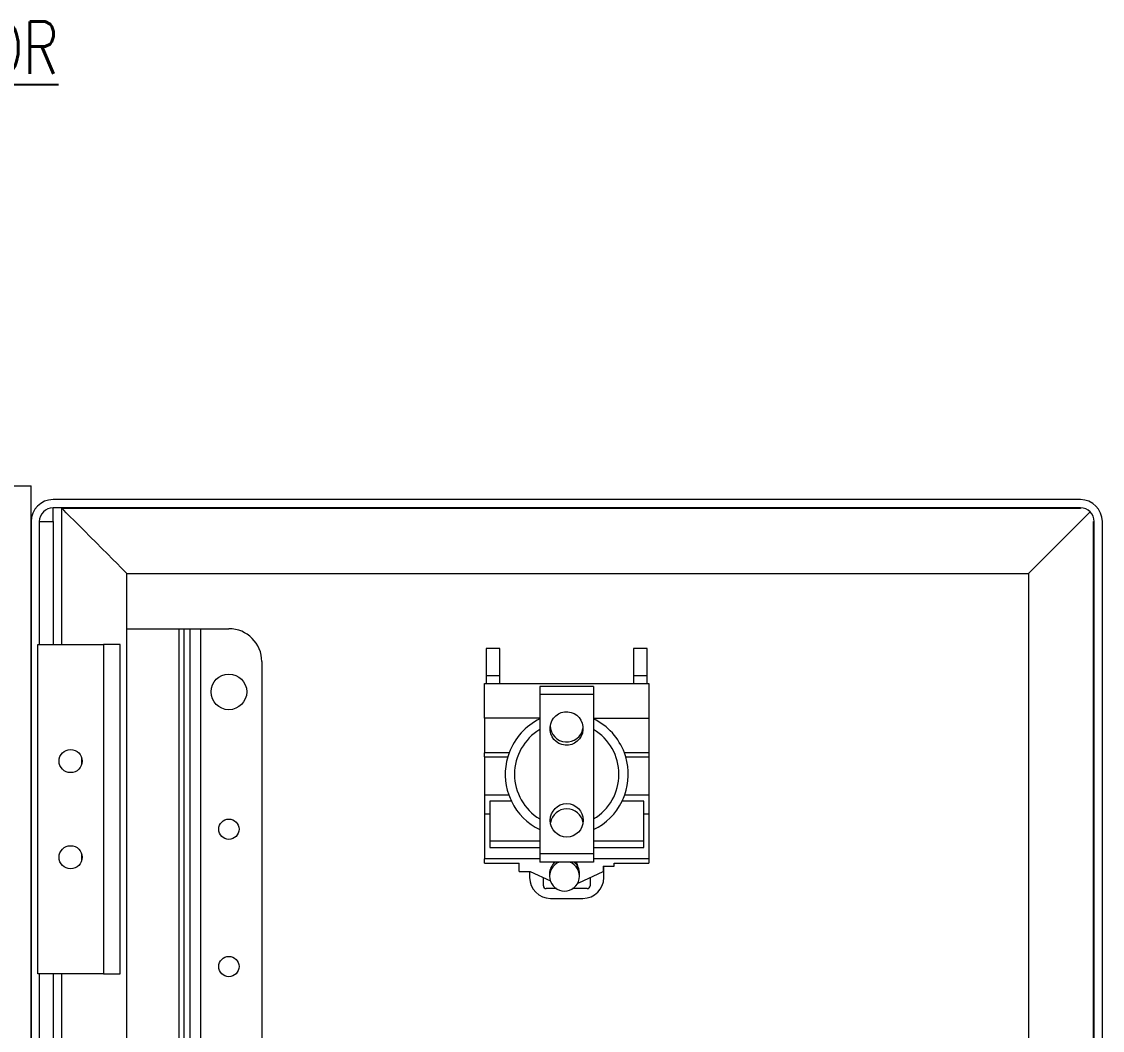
# Model space of a CAD drawing. Extents: x 4137 to 28680, y 2446 to 6814.
# Drawn here: x 16514 to 16761.9, y 6477.6 to 6708.9 of the extents above; entities that cross this region are included whole.
import ezdxf

# ---------------------------------------------------------------- set-up
doc = ezdxf.new("R2010")
doc.units = 0
doc.header["$LTSCALE"] = 0.5
doc.layers.get('0').update_dxf_attribs({"linetype": 'CONTINUOUS'})
doc.layers.add('DIM', color=5, linetype='CONTINUOUS')
doc.styles.get("Standard").update_dxf_attribs({"font": 'simplex.shx'})

msp = doc.modelspace()

# ---------------------------------------------------------------- linework, layer by layer
at = {"color": 7, "linetype": 'Continuous', "lineweight": 15}
for p, q in [((16264.2, 6602.46), (16516.2, 6602.46)), ((16264.2, 6602.46), (16516.2, 6602.46)), ((16516.2, 6224.46), (16516.2, 6602.46)), ((16516.2, 6224.46), (16516.2, 6602.46)), ((16756.86, 6599.31), (16521.24, 6599.31)), ((16756.86, 6599.31), (16521.24, 6599.31)), ((16756.86, 6597.42), (16521.24, 6597.42)), ((16756.86, 6597.42), (16521.24, 6597.42)), ((16523.19, 6597.42), (16523.19, 6566.11)), ((16523.19, 6597.42), (16523.19, 6566.11)), ((16523.3, 6597.24), (16523.59, 6597.42)), ((16523.3, 6597.24), (16523.59, 6597.42)), ((16756.86, 6597.24), (16523.3, 6597.24)), ((16756.86, 6597.24), (16523.3, 6597.24)), ((16756.86, 6597.42), (16756.86, 6597.24)), ((16756.86, 6597.42), (16756.86, 6597.24)), ((16516.2, 6594.27), (16516.2, 6232.65)), ((16516.2, 6594.27), (16516.2, 6232.65)), ((16518.09, 6594.27), (16518.09, 6566.11)), ((16518.09, 6594.27), (16521.24, 6594.27)), ((16518.09, 6594.27), (16518.09, 6566.11)), ((16518.09, 6594.27), (16521.24, 6594.27)), ((16759.84, 6422.84), (16759.84, 6594.27)), ((16760.01, 6594.27), (16759.84, 6594.27)), ((16759.84, 6422.84), (16759.84, 6594.27)), ((16760.01, 6594.27), (16759.84, 6594.27)), ((16760.01, 6422.5), (16760.01, 6594.27)), ((16760.01, 6422.5), (16760.01, 6594.27)), ((16761.9, 6232.65), (16761.9, 6594.27)), ((16761.9, 6232.65), (16761.9, 6594.27)), ((16538.19, 6582.36), (16744.95, 6582.36)), ((16538.19, 6244.56), (16538.19, 6582.36)), ((16538.19, 6582.36), (16744.95, 6582.36)), ((16538.19, 6244.56), (16538.19, 6582.36)), ((16744.95, 6582.36), (16744.95, 6426.06)), ((16744.95, 6582.36), (16744.95, 6426.06)), ((16538.19, 6569.7), (16550.08, 6569.7)), ((16538.19, 6569.7), (16550.08, 6569.7)), ((16550.08, 6569.7), (16550.08, 6257.22)), ((16550.08, 6569.7), (16551.34, 6569.7)), ((16550.08, 6569.7), (16550.08, 6257.22)), ((16550.08, 6569.7), (16551.34, 6569.7)), ((16551.34, 6257.22), (16551.34, 6569.7)), ((16551.34, 6569.7), (16552.63, 6569.7)), ((16551.34, 6257.22), (16551.34, 6569.7)), ((16551.34, 6569.7), (16552.63, 6569.7)), ((16552.63, 6569.7), (16552.63, 6257.22)), ((16552.63, 6569.7), (16555.14, 6569.7)), ((16552.63, 6569.7), (16552.63, 6257.22)), ((16552.63, 6569.7), (16555.14, 6569.7)), ((16555.14, 6257.22), (16555.14, 6569.7)), ((16555.14, 6569.7), (16561.56, 6569.7)), ((16555.14, 6257.22), (16555.14, 6569.7)), ((16555.14, 6569.7), (16561.56, 6569.7)), ((16517.71, 6490.51), (16517.71, 6566.11)), ((16517.71, 6566.11), (16532.83, 6566.11)), ((16517.71, 6490.51), (16517.71, 6566.11)), ((16517.71, 6566.11), (16532.83, 6566.11)), ((16532.83, 6566.11), (16532.83, 6490.51)), ((16536.61, 6566.11), (16532.83, 6566.11)), ((16532.83, 6566.11), (16532.83, 6490.51)), ((16536.61, 6566.11), (16532.83, 6566.11)), ((16536.61, 6490.51), (16536.61, 6566.11)), ((16536.61, 6490.51), (16536.61, 6566.11)), ((16620.57, 6565.16), (16620.57, 6558.86)), ((16623.72, 6565.16), (16620.57, 6565.16)), ((16620.57, 6565.16), (16620.57, 6558.86)), ((16623.72, 6565.16), (16620.57, 6565.16)), ((16623.72, 6558.86), (16623.72, 6565.16)), ((16623.72, 6558.86), (16623.72, 6565.16)), ((16657.53, 6565.16), (16654.38, 6565.16)), ((16654.38, 6565.16), (16654.38, 6558.86)), ((16657.53, 6565.16), (16654.38, 6565.16)), ((16654.38, 6565.16), (16654.38, 6558.86)), ((16657.53, 6558.86), (16657.53, 6565.16)), ((16657.53, 6558.86), (16657.53, 6565.16)), ((16569.12, 6562.14), (16569.12, 6264.78)), ((16569.12, 6562.14), (16569.12, 6264.78)), ((16623.72, 6558.86), (16620.57, 6558.86)), ((16620.57, 6558.86), (16620.57, 6557.1)), ((16623.72, 6558.86), (16620.57, 6558.86)), ((16620.57, 6558.86), (16620.57, 6557.1)), ((16623.72, 6557.1), (16623.72, 6558.86)), ((16623.72, 6557.1), (16623.72, 6558.86)), ((16657.53, 6558.86), (16654.38, 6558.86)), ((16654.38, 6558.86), (16654.38, 6557.1)), ((16657.53, 6558.86), (16654.38, 6558.86)), ((16654.38, 6558.86), (16654.38, 6557.1)), ((16657.53, 6557.1), (16657.53, 6558.86)), ((16657.53, 6557.1), (16657.53, 6558.86)), ((16620.21, 6557.1), (16657.89, 6557.1)), ((16620.21, 6549.16), (16620.21, 6557.1)), ((16620.21, 6557.1), (16657.89, 6557.1)), ((16620.21, 6549.16), (16620.21, 6557.1)), ((16632.88, 6556.47), (16632.88, 6554.58)), ((16645.22, 6556.47), (16632.88, 6556.47)), ((16632.88, 6556.47), (16632.88, 6554.58)), ((16645.22, 6556.47), (16632.88, 6556.47)), ((16645.22, 6556.47), (16645.22, 6554.58)), ((16645.22, 6556.47), (16645.22, 6554.58)), ((16657.89, 6557.1), (16657.89, 6549.16)), ((16657.89, 6557.1), (16657.89, 6549.16)), ((16632.88, 6554.58), (16632.88, 6518.04)), ((16645.22, 6554.58), (16632.88, 6554.58)), ((16632.88, 6554.58), (16632.88, 6518.04)), ((16645.22, 6554.58), (16632.88, 6554.58)), ((16645.22, 6554.58), (16645.22, 6518.04)), ((16645.22, 6554.58), (16645.22, 6518.04)), ((16632.88, 6549.16), (16620.21, 6549.16)), ((16620.21, 6549.16), (16620.21, 6541.2)), ((16632.88, 6549.16), (16620.21, 6549.16)), ((16620.21, 6549.16), (16620.21, 6541.2)), ((16645.22, 6549.16), (16657.89, 6549.16)), ((16645.22, 6549.16), (16657.89, 6549.16)), ((16657.89, 6549.16), (16657.89, 6541.2)), ((16657.89, 6549.16), (16657.89, 6541.2)), ((16527.85, 6538.76), (16527.85, 6539.91)), ((16527.85, 6538.76), (16527.85, 6539.91)), ((16625.81, 6541.2), (16620.21, 6541.2)), ((16620.21, 6540.3), (16620.21, 6541.2)), ((16625.81, 6541.2), (16620.21, 6541.2)), ((16620.21, 6540.3), (16620.21, 6541.2)), ((16620.21, 6540.3), (16625.51, 6540.3)), ((16620.21, 6540.3), (16620.21, 6531.58)), ((16620.21, 6540.3), (16625.51, 6540.3)), ((16620.21, 6540.3), (16620.21, 6531.58)), ((16657.89, 6541.2), (16652.29, 6541.2)), ((16657.89, 6541.2), (16652.29, 6541.2)), ((16652.59, 6540.3), (16657.89, 6540.3)), ((16652.59, 6540.3), (16657.89, 6540.3)), ((16657.89, 6541.2), (16657.89, 6540.3)), ((16657.89, 6541.2), (16657.89, 6540.3)), ((16657.89, 6540.3), (16657.89, 6531.58)), ((16657.89, 6540.3), (16657.89, 6531.58)), ((16620.21, 6531.58), (16620.21, 6527.24)), ((16620.21, 6531.58), (16625.75, 6531.58)), ((16620.21, 6531.58), (16620.21, 6527.24)), ((16620.21, 6531.58), (16625.75, 6531.58)), ((16652.35, 6531.58), (16657.89, 6531.58)), ((16652.35, 6531.58), (16657.89, 6531.58)), ((16657.89, 6531.58), (16657.89, 6527.24)), ((16657.89, 6531.58), (16657.89, 6527.24)), ((16621.38, 6530.13), (16621.38, 6527.24)), ((16626.36, 6530.13), (16621.38, 6530.13)), ((16621.38, 6530.13), (16621.38, 6527.24)), ((16626.36, 6530.13), (16621.38, 6530.13)), ((16656.73, 6530.13), (16651.74, 6530.13)), ((16656.73, 6530.13), (16651.74, 6530.13)), ((16656.73, 6527.24), (16656.73, 6530.13)), ((16656.73, 6527.24), (16656.73, 6530.13)), ((16620.21, 6527.24), (16620.21, 6516.88)), ((16620.21, 6527.24), (16621.38, 6527.24)), ((16620.21, 6527.24), (16620.21, 6516.88)), ((16620.21, 6527.24), (16621.38, 6527.24)), ((16621.38, 6527.24), (16621.38, 6519.55)), ((16621.38, 6527.24), (16621.38, 6519.55)), ((16656.73, 6519.55), (16656.73, 6527.24)), ((16656.73, 6527.24), (16657.89, 6527.24)), ((16656.73, 6519.55), (16656.73, 6527.24)), ((16656.73, 6527.24), (16657.89, 6527.24)), ((16657.89, 6527.24), (16657.89, 6516.88)), ((16657.89, 6527.24), (16657.89, 6516.88)), ((16621.38, 6521.06), (16632.88, 6521.06)), ((16621.38, 6521.06), (16632.88, 6521.06)), ((16621.38, 6519.55), (16632.88, 6519.55)), ((16621.38, 6519.55), (16632.88, 6519.55)), ((16645.22, 6521.06), (16656.73, 6521.06)), ((16645.22, 6521.06), (16656.73, 6521.06)), ((16645.22, 6519.55), (16656.73, 6519.55)), ((16645.22, 6519.55), (16656.73, 6519.55)), ((16527.85, 6516.71), (16527.85, 6517.86)), ((16527.85, 6516.71), (16527.85, 6517.86)), ((16632.88, 6516.88), (16620.21, 6516.88)), ((16620.21, 6515.9), (16620.21, 6516.88)), ((16632.88, 6516.88), (16620.21, 6516.88)), ((16620.21, 6515.9), (16620.21, 6516.88)), ((16632.88, 6518.04), (16632.88, 6516.15)), ((16645.22, 6518.04), (16632.88, 6518.04)), ((16632.88, 6518.04), (16632.88, 6516.15)), ((16645.22, 6518.04), (16632.88, 6518.04)), ((16645.22, 6518.04), (16645.22, 6516.15)), ((16645.22, 6518.04), (16645.22, 6516.15)), ((16657.89, 6516.88), (16645.22, 6516.88)), ((16657.89, 6516.88), (16645.22, 6516.88)), ((16657.89, 6516.88), (16657.89, 6515.9)), ((16657.89, 6516.88), (16657.89, 6515.9)), ((16620.21, 6515.9), (16628.15, 6515.9)), ((16620.21, 6515.9), (16628.15, 6515.9)), ((16628.15, 6514.01), (16628.15, 6515.9)), ((16628.15, 6514.01), (16628.15, 6515.9)), ((16645.22, 6516.15), (16632.88, 6516.15)), ((16645.22, 6516.15), (16632.88, 6516.15)), ((16641.06, 6515.83), (16641.06, 6516.15)), ((16641.06, 6515.83), (16641.06, 6516.15)), ((16647.43, 6515.27), (16649.95, 6515.27)), ((16647.43, 6515.27), (16647.43, 6514.01)), ((16647.43, 6515.27), (16649.95, 6515.27)), ((16647.43, 6515.27), (16647.43, 6514.01)), ((16647.55, 6512.64), (16647.55, 6515.27)), ((16647.55, 6512.64), (16647.55, 6515.27)), ((16649.95, 6515.9), (16657.89, 6515.9)), ((16649.95, 6515.27), (16649.95, 6515.9)), ((16649.95, 6515.9), (16657.89, 6515.9)), ((16649.95, 6515.27), (16649.95, 6515.9)), ((16628.15, 6514.01), (16630.67, 6514.01)), ((16628.15, 6514.01), (16630.67, 6514.01)), ((16630.54, 6514.01), (16630.54, 6512.64)), ((16630.54, 6514.01), (16630.54, 6512.64)), ((16630.67, 6514.01), (16635.29, 6511.86)), ((16630.67, 6514.01), (16635.29, 6511.86)), ((16633.69, 6510.73), (16633.69, 6512.6)), ((16633.69, 6510.73), (16633.69, 6512.6)), ((16635.1, 6513.52), (16635.1, 6512.98)), ((16635.1, 6513.52), (16635.1, 6512.98)), ((16641.86, 6511.42), (16647.43, 6514.01)), ((16641.86, 6511.42), (16647.43, 6514.01)), ((16641.99, 6512.98), (16641.99, 6513.52)), ((16641.99, 6512.98), (16641.99, 6513.52)), ((16644.4, 6512.6), (16644.4, 6510.73)), ((16644.4, 6512.6), (16644.4, 6510.73)), ((16636.72, 6510.1), (16634.32, 6510.1)), ((16636.72, 6510.1), (16634.32, 6510.1)), ((16643.77, 6510.1), (16640.37, 6510.1)), ((16643.77, 6510.1), (16640.37, 6510.1)), ((16641.86, 6511.42), (16641.52, 6511.27)), ((16641.86, 6511.42), (16641.52, 6511.27)), ((16641.86, 6511.42), (16641.6, 6511.42)), ((16641.86, 6511.42), (16641.6, 6511.42)), ((16635.33, 6507.85), (16642.77, 6507.85)), ((16635.33, 6507.85), (16642.77, 6507.85)), ((16532.83, 6490.51), (16517.71, 6490.51)), ((16532.83, 6490.51), (16517.71, 6490.51)), ((16518.09, 6490.51), (16518.09, 6336.41)), ((16518.09, 6490.51), (16518.09, 6336.41)), ((16523.19, 6490.51), (16523.19, 6336.41)), ((16523.19, 6490.51), (16523.19, 6336.41)), ((16532.83, 6490.51), (16536.61, 6490.51)), ((16532.83, 6490.51), (16536.61, 6490.51))]:
    msp.add_line(p, q, dxfattribs=at)
at = {"color": 8, "linetype": 'Continuous', "lineweight": 15}
for p, q in [((16521.24, 6594.27), (16521.24, 6566.11)), ((16521.24, 6594.27), (16521.24, 6566.11)), ((16521.24, 6490.51), (16521.24, 6336.41)), ((16521.24, 6490.51), (16521.24, 6336.41))]:
    msp.add_line(p, q, dxfattribs=at)
at = {"color": 7, "linetype": 'Continuous', "lineweight": 15, "flags": 128}
for points in [[(16538.19, 6582.36), (16537.95, 6582.6), (16537.48, 6583.07), (16536.8, 6583.75), (16535.92, 6584.63), (16534.87, 6585.68), (16533.69, 6586.86), (16532.42, 6588.13), (16531.09, 6589.46), (16529.75, 6590.8), (16528.43, 6592.11), (16527.19, 6593.36), (16526.06, 6594.48), (16525.08, 6595.47), (16524.28, 6596.27), (16523.68, 6596.87), (16523.3, 6597.24)], [(16538.19, 6582.36), (16537.95, 6582.6), (16537.48, 6583.07), (16536.8, 6583.75), (16535.92, 6584.63), (16534.87, 6585.68), (16533.69, 6586.86), (16532.42, 6588.13), (16531.09, 6589.46), (16529.75, 6590.8), (16528.43, 6592.11), (16527.19, 6593.36), (16526.06, 6594.48), (16525.08, 6595.47), (16524.28, 6596.27), (16523.68, 6596.87), (16523.3, 6597.24)], [(16759.09, 6596.5), (16758.33, 6595.74), (16757.38, 6594.79), (16756.26, 6593.67), (16755.01, 6592.42), (16753.68, 6591.09), (16752.31, 6589.72), (16750.94, 6588.35), (16749.63, 6587.04), (16748.41, 6585.81), (16747.32, 6584.73), (16746.4, 6583.81), (16745.69, 6583.1), (16745.2, 6582.61), (16744.95, 6582.36)], [(16759.09, 6596.5), (16758.33, 6595.74), (16757.38, 6594.79), (16756.26, 6593.67), (16755.01, 6592.42), (16753.68, 6591.09), (16752.31, 6589.72), (16750.94, 6588.35), (16749.63, 6587.04), (16748.41, 6585.81), (16747.32, 6584.73), (16746.4, 6583.81), (16745.69, 6583.1), (16745.2, 6582.61), (16744.95, 6582.36)]]:
    msp.add_lwpolyline(points, dxfattribs=at)
at = {"color": 7, "linetype": 'Continuous', "lineweight": 15}
for centre, radius in [((16561.56, 6555.21), 4.09), ((16561.56, 6555.21), 4.09), ((16525.27, 6539.33), 2.65), ((16525.27, 6539.33), 2.65), ((16561.56, 6523.71), 2.33), ((16561.56, 6523.71), 2.33), ((16525.27, 6517.28), 2.65), ((16525.27, 6517.28), 2.65), ((16561.56, 6492.21), 2.33), ((16561.56, 6492.21), 2.33)]:
    msp.add_circle(centre, radius, dxfattribs=at)
for centre, radius, start, end in [((16521.24, 6594.27), 5.04, 90, 180), ((16521.24, 6594.27), 5.04, 90, 180), ((16756.86, 6594.27), 5.04, 0, 90), ((16756.86, 6594.27), 5.04, 0, 90), ((16521.24, 6594.27), 3.15, 90, 180), ((16521.24, 6594.27), 3.15, 90, 180), ((16756.86, 6594.27), 3.15, 0, 90), ((16756.86, 6594.27), 3.15, 0, 90), ((16561.56, 6562.14), 7.56, 0, 90), ((16561.56, 6562.14), 7.56, 0, 90), ((16639.05, 6536.31), 14.11, 115.9445, 159.7293), ((16639.05, 6536.31), 14.11, 115.9445, 159.7293), ((16639.05, 6536.31), 14.11, 20.2707, 64.0555), ((16639.05, 6536.31), 14.11, 20.2707, 64.0555), ((16639.05, 6536.31), 11.97, 121.0502, 180), ((16639.05, 6536.31), 11.97, 121.0502, 180), ((16639.05, 6547.49), 3.78, 180.968, 350.0094), ((16639.05, 6547.49), 3.78, 180.968, 350.0094), ((16639.05, 6536.31), 11.97, 301.0502, 58.9498), ((16639.05, 6536.31), 11.97, 301.0502, 58.9498), ((16639.05, 6536.31), 14.11, 163.5662, 199.5617), ((16639.05, 6536.31), 14.11, 163.5662, 199.5617), ((16639.05, 6536.31), 14.11, 159.7293, 163.5662), ((16639.05, 6536.31), 14.11, 159.7293, 163.5662), ((16639.05, 6536.31), 14.11, 16.4338, 20.2707), ((16639.05, 6536.31), 14.11, 16.4338, 20.2707), ((16639.05, 6536.31), 14.11, 340.4383, 16.4338), ((16639.05, 6536.31), 14.11, 340.4383, 16.4338), ((16639.05, 6536.31), 11.97, 180, 238.9498), ((16639.05, 6536.31), 11.97, 180, 238.9498), ((16639.05, 6536.31), 14.11, 199.5617, 205.9445), ((16639.05, 6536.31), 14.11, 199.5617, 205.9445), ((16639.05, 6536.31), 14.11, 334.0555, 340.4383), ((16639.05, 6536.31), 14.11, 334.0555, 340.4383), ((16639.05, 6536.31), 14.11, 205.9445, 244.0555), ((16639.05, 6536.31), 14.11, 205.9445, 244.0555), ((16639.05, 6536.31), 14.11, 295.9445, 334.0555), ((16639.05, 6536.31), 14.11, 295.9445, 334.0555), ((16639.02, 6524.62), 3.75, 89.5548, 171.2655), ((16639.02, 6524.62), 3.75, 89.5548, 171.2655), ((16639.08, 6524.61), 3.76, 8.7974, 90.3823), ((16639.08, 6524.61), 3.76, 8.7974, 90.3823), ((16638.47, 6513.52), 3.36, 129.9905, 179.9272), ((16638.47, 6513.52), 3.36, 129.9905, 179.9272), ((16638.54, 6512.95), 3.42, 110.6961, 69.3039), ((16638.54, 6512.95), 3.42, 110.6961, 69.3039), ((16638.62, 6513.52), 3.37, 0.1106, 51.368), ((16638.62, 6513.52), 3.37, 0.1106, 51.368), ((16635.33, 6512.64), 4.79, 180, 270), ((16635.33, 6512.64), 4.79, 180, 270), ((16642.77, 6512.64), 4.79, 270, 0), ((16642.77, 6512.64), 4.79, 270, 0), ((16634.32, 6510.73), 0.63, 180, 270), ((16634.32, 6510.73), 0.63, 180, 270), ((16643.77, 6510.73), 0.63, 270, 0), ((16643.77, 6510.73), 0.63, 270, 0)]:
    msp.add_arc(centre, radius, start, end, dxfattribs=at)
for centre, major_axis, ratio in [((16639, 6546.81), (-0.3, -3.84), 0.981207), ((16639, 6546.81), (-0.3, -3.84), 0.981207), ((16639.05, 6525.74), (0, 3.84), 0.984808), ((16639.05, 6525.74), (0, 3.84), 0.984808)]:
    msp.add_ellipse(centre, major_axis=major_axis, ratio=ratio, dxfattribs=at)
msp.add_ellipse((16638.98, 6514.83), major_axis=(-1.64, 2.09), ratio=0.993999, start_param=4.132601, end_param=4.571537, dxfattribs=at)
msp.add_ellipse((16638.98, 6514.83), major_axis=(-1.64, 2.09), ratio=0.993999, start_param=4.132601, end_param=4.571537, dxfattribs=at)
msp.add_open_spline([(16521.24, 6594.27), (16521.24, 6594.62), (16521.24, 6595.33), (16521.24, 6596.27), (16521.24, 6596.99), (16521.24, 6597.35), (16521.24, 6597.42), (16521.24, 6597.42), (16521.24, 6597.42)], degree=3, knots=[0, 0, 0, 0, 0.214696, 0.429387, 0.64408, 0.858775, 0.999975, 1, 1, 1, 1], dxfattribs=at)
msp.add_open_spline([(16521.24, 6594.27), (16521.24, 6594.62), (16521.24, 6595.33), (16521.24, 6596.27), (16521.24, 6596.99), (16521.24, 6597.35), (16521.24, 6597.42), (16521.24, 6597.42), (16521.24, 6597.42)], degree=3, knots=[0, 0, 0, 0, 0.214696, 0.429387, 0.64408, 0.858775, 0.999975, 1, 1, 1, 1], dxfattribs=at)

# ---------------------------------------------------------------- texts
at = {"layer": 'DIM', "width": 0.75}
msp.add_text('%%UFRONT VIEW WITH OPEN ENCLOSURE DOOR', height=12.0015, dxfattribs=at).set_placement((16263.66, 6696.94))
msp.add_text('%%UFRONT VIEW WITH OPEN ENCLOSURE DOOR', height=12.0015, dxfattribs=at).set_placement((16263.66, 6696.94))

doc.saveas('drawing.dxf')
